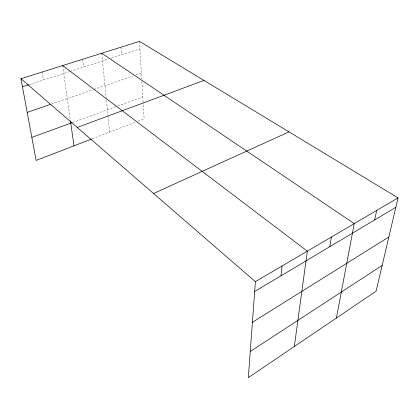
<?xml version="1.0" encoding="UTF-8"?>
<svg xmlns="http://www.w3.org/2000/svg" width="419" height="419" viewBox="0 0 419 419"><rect width="100%" height="100%" fill="white"/><g stroke="black" fill="none" stroke-linecap="round" stroke-linejoin="round"><path stroke-width="0.31" stroke-dasharray="2.1 1.57" d="M92.033 138.872L135.609 122.091M138.04 121.159L144.115 118.818L143.146 102.676M72.581 122.516L116.959 106.306M117.556 106.086L142.795 96.868M51.296 104.106L93.243 89.682M93.861 89.467L133.342 75.897M135.814 75.043L141.371 73.136M29.246 84.57L69.345 71.654M69.957 71.46L108.657 58.995M111.108 58.204L139.915 48.929M42.183 72.026L43.471 79.987M62.703 65.558L70.418 120.583M82.553 59.299L83.486 67.103M101.765 53.244L106.169 97.732M106.421 100.272L107.866 114.911M107.929 115.544L109.569 132.121M120.923 47.206L121.526 54.852M139.459 41.361L141.716 78.908M141.868 81.475L143.104 102.032"/><path stroke-width="0.63" d="M20.95 78.72L255.386 281.657L248.331 377.639L376.105 291.179L398.05 197.894L139.459 41.361L20.95 78.72L36.102 160.414L91.431 139.108M281.002 275.796L282.045 266.002M294.337 346.508L307.342 251.154L62.703 65.558M329.8 246.697L331.382 237.039M336.394 318.052L354.254 223.61L101.765 53.244M374.659 219.944L376.686 210.438M250.253 351.489L382.159 265.431M252.4 322.3L388.853 236.986M254.663 291.504L395.835 207.316M255.386 281.657L398.05 197.894M153.548 193.499L288.984 131.875M77.227 127.434L204.001 80.427M31.834 137.395L71.979 122.736M27.193 112.392L50.678 104.315M22.443 86.759L28.628 84.769M70.512 121.232L73.959 145.833"/></g></svg>
